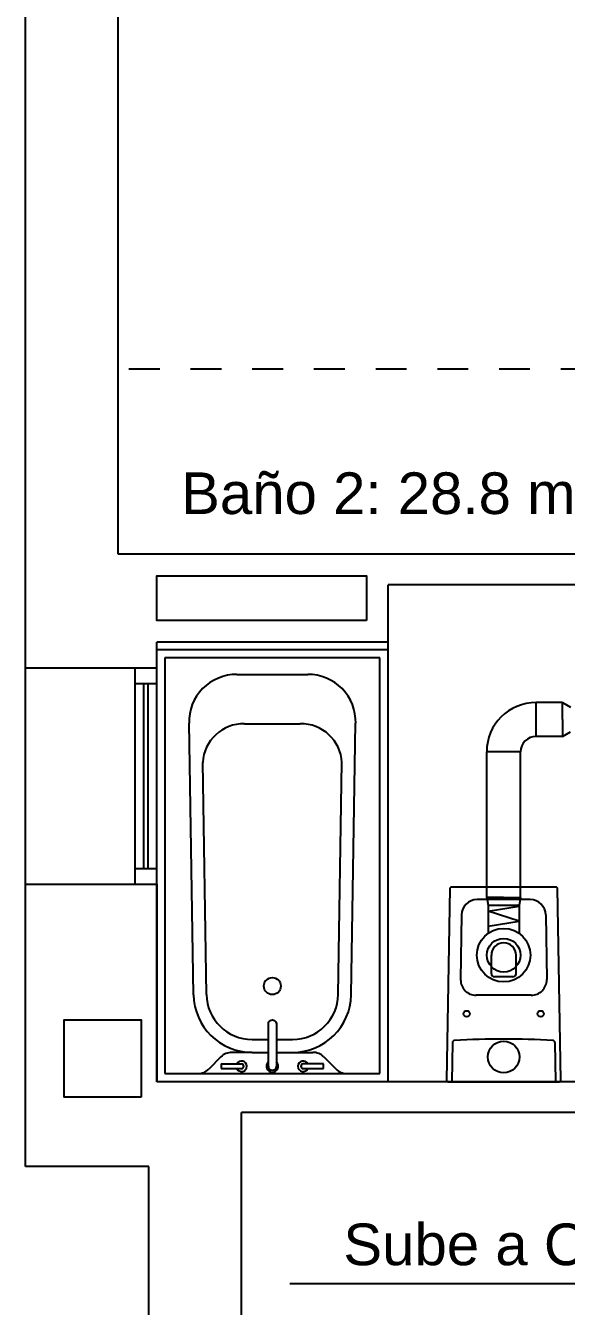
# Model space of a CAD drawing. Header units: millimetres. Extents: x 441156 to 441876, y 4514765 to 4515211.
# Drawn here: x 441306.497 to 441308.251, y 4514930.528 to 4514934.679 of the extents above; entities that cross this region are included whole.
import ezdxf
from ezdxf.enums import TextEntityAlignment as Align

# ---------------------------------------------------------------- set-up
doc = ezdxf.new("R2010")
doc.units = ezdxf.units.MM
doc.linetypes.add('CONTINUA', pattern=[0])
doc.linetypes.add('RAYITAS', pattern=[0.375, 0.25, -0.125])
for name, color, linetype in [('01_mono PRIMERA', 2, 'Continuous'), ('01_proyección', 4, 'RAYITAS'), ('01_textos', 7, 'Continuous')]:
    doc.layers.add(name, color=color, linetype=linetype)
doc.layers.add('Instalaciones_ventilación_extracción', color=86, linetype='Continuous', lineweight=25)
doc.styles.add('NIEVES2', font='sanss___.ttf')

# ---------------------------------------------------------------- blocks, each defined once
blk = doc.blocks.new('A$C11D349B9')
at = {"layer": '01_mono PRIMERA', "color": 254}
for p, q in [((1.433, 9.2947), (1.433, 13.6997)), ((1.733, 9.6647), (1.733, 12.8247)), ((4.1018, 9.6647), (1.733, 9.6647)), ((3.968, 9.5647), (2.608, 9.5647, 0)), ((2.608, 9.3797, 0), (2.608, 9.5647, 0)), ((2.608, 9.3797, 0), (1.858, 9.3797, 0)), ((1.858, 9.2947), (1.858, 9.3797, 0)), ((1.858, 7.9547), (1.858, 9.3547)), ((2.608, 9.3547), (1.858, 9.3547)), ((2.608, 9.3547), (2.608, 9.3797, 0)), ((2.608, 7.9547), (2.608, 9.3547)), ((2.582, 9.3287), (1.884, 9.3287)), ((1.884, 9.3287), (1.884, 7.9807)), ((2.582, 7.9807), (2.582, 9.3287)), ((1.858, 9.2947, 0), (1.433, 9.2947)), ((1.433, 8.5947), (1.433, 9.2947)), ((1.788, 8.5947), (1.788, 9.2947)), ((1.858, 8.5947), (1.858, 9.2947)), ((2.1183, 9.2747), (2.3476, 9.2747)), ((1.858, 9.2447), (1.788, 9.2447)), ((1.8159, 8.6447), (1.816, 9.2447)), ((1.8299, 8.6447), (1.83, 9.2447)), ((1.9773, 8.2366), (1.9629, 9.1165)), ((2.1426, 9.1147), (2.3234, 9.1147)), ((2.4887, 8.2366), (2.5031, 9.1165)), ((2.0192, 8.2375), (2.0072, 8.9892)), ((2.4467, 8.2375), (2.4587, 8.9892)), ((1.858, 8.6447), (1.788, 8.6447)), ((1.433, 7.6797), (1.433, 8.5947)), ((1.433, 8.5947), (1.858, 8.5947)), ((1.858, 8.5947), (1.858, 7.9547)), ((3.0693, 8.5447, 0), (2.8966, 8.5447, 0)), ((2.8466, 8.4955, 0), (2.8434, 8.2855, 0)), ((3.1193, 8.4955, 0), (3.1226, 8.2855, 0)), ((2.943, 8.3047, 0), (2.943, 8.3647, 0)), ((3.023, 8.3047, 0), (3.023, 8.3647, 0)), ((3.013, 8.2947, 0), (2.953, 8.2947, 0)), ((3.0726, 8.2347, 0), (2.8934, 8.2347, 0)), ((2.22, 8.0047), (2.22, 8.1424)), ((2.246, 8.1424), (2.246, 8.0047)), ((2.1672, 8.0917), (2.22, 8.0917)), ((2.246, 8.0917), (2.2987, 8.0917)), ((2.817, 8.0815, 0), (2.8149, 7.9546, 0)), ((3.149, 8.0815, 0), (3.1511, 7.9546, 0)), ((2.0663, 8.035), (2.0266, 7.9953)), ((2.1672, 8.0497), (2.1016, 8.0497)), ((2.1672, 8.0497), (2.22, 8.0497)), ((2.246, 8.0497), (2.2987, 8.0497)), ((2.2987, 8.0497), (2.3643, 8.0497)), ((2.3996, 8.0351), (2.4394, 7.9953)), ((1.884, 7.9807), (2.582, 7.9807)), ((2.067, 8.0122), (2.133, 8.0122)), ((2.067, 8.0122), (2.067, 7.9972)), ((2.067, 7.9972), (2.133, 7.9972)), ((2.399, 8.0122), (2.333, 8.0122)), ((2.333, 7.9972), (2.399, 7.9972)), ((2.399, 7.9972), (2.399, 8.0122)), ((3.968, 7.9547, 0), (1.858, 7.9547, 0)), ((2.608, 7.9547), (1.858, 7.9547)), ((2.133, 5.0547), (2.133, 7.8547)), ((5.3828, 7.8547, 0), (2.133, 7.8547, 0)), ((1.833, 7.6797), (1.433, 7.6797)), ((1.833, 4.6297), (1.833, 7.6797))]:
    blk.add_line(p, q, dxfattribs=at)
for points in [[(2.538, 9.4497), (1.858, 9.4497), (1.858, 9.5947), (2.538, 9.5947)], [(1.808, 7.9047), (1.558, 7.9047), (1.558, 8.1547), (1.808, 8.1547), (1.808, 7.9047)]]:
    blk.add_lwpolyline(points, close=True, dxfattribs=at)
at = {"layer": '01_mono PRIMERA', "color": 254, "elevation": 0, "flags": 128}
blk.add_lwpolyline([(3.164, 7.9547, 0.414214), (3.168, 7.9587), (3.168, 7.9597), (3.158, 8.5804, 0.436396), (3.154, 8.5847), (2.812, 8.5847, 0.436396), (2.808, 8.5804), (2.798, 7.9597), (2.798, 7.9587, 0.414214), (2.802, 7.9547)], format="xyb", close=True, dxfattribs=at)
at = {"layer": '01_mono PRIMERA', "color": 254}
for centre, radius in [((2.233, 8.2647), 0.0275), ((2.8632, 8.1747, 0), 0.01), ((3.103, 8.1747, 0), 0.01), ((2.983, 8.0347, 0), 0.051)]:
    blk.add_circle(centre, radius, dxfattribs=at)
for centre, radius, start, end in [((2.1165, 9.121), 0.1537, 89.317, 181.6763), ((2.3495, 9.121), 0.1537, 358.3237, 90.683), ((2.1394, 8.9824), 0.1323, 88.598, 177.0747), ((2.3266, 8.9824), 0.1323, 2.9253, 91.402), ((2.8966, 8.4947, 0), 0.05, 90, 179.076), ((3.0693, 8.4947, 0), 0.05, 0.924, 90), ((2.983, 8.3647, 0), 0.04, 0, 180), ((2.953, 8.3047, 0), 0.01, 180, 270), ((3.013, 8.3047, 0), 0.01, 270, 0), ((2.8934, 8.2847, 0), 0.05, 179.076, 270), ((3.0726, 8.2847, 0), 0.05, 270, 0.924), ((2.1672, 8.2396), 0.1899, 180.9132, 270), ((2.1672, 8.2397), 0.148, 180.8545, 270), ((2.2987, 8.2397), 0.148, 270, 359.079), ((2.2987, 8.2397), 0.19, 270, 359.0249), ((2.8239, 8.0814, 0), 0.007, 93.0641, 179.076), ((2.983, 5.1105, 0), 2.9822, 86.9359, 93.0641), ((3.142, 8.0814, 0), 0.007, 0.924, 86.9359), ((2.1016, 7.9997), 0.05, 90, 135), ((2.133, 8.0047), 0.017, 206.179, 153.821), ((2.233, 8.0047), 0.019, 133.1736, 46.8264), ((2.333, 8.0047), 0.017, 26.179, 333.821), ((2.3643, 7.9997), 0.05, 45.1537, 90), ((1.9912, 8.0307), 0.05, 270, 314.9968), ((2.133, 8.0047), 0.0075, 270, 90), ((2.233, 8.0047), 0.013, 180, 0), ((2.333, 8.0047), 0.0075, 90, 270), ((2.4748, 8.0307), 0.05, 224.9908, 270)]:
    blk.add_arc(centre, radius, start, end, dxfattribs=at)
at = {"layer": '01_mono PRIMERA', "color": 254, "extrusion": (0, 0, -1)}
blk.add_ellipse((2.233, 8.1424), major_axis=(-0.013, 0), ratio=0.955769, start_param=0, end_param=3.141593, dxfattribs=at)
at = {"layer": '01_proyección', "color": 120, "ltscale": 0.25}
blk.add_line((4.068, 10.2647), (1.733, 10.2647), dxfattribs=at)

msp = doc.modelspace()

# ---------------------------------------------------------------- linework, layer by layer
at = {"layer": '01_textos'}
msp.add_line((441308.88494577, 4514930.60084663, 0.00000544), (441307.35398698, 4514930.60084663, 0.00000544), dxfattribs=at)
at = {"layer": 'Instalaciones_ventilación_extracción'}
for p, q in [((441308.23761265, 4514932.48544353, 0.0000052), (441308.15215567, 4514932.48544353, 0.00000404)), ((441308.15215567, 4514932.37544353, 0.00000404), (441308.15215567, 4514932.48544353, 0.00000404)), ((441308.23761265, 4514932.43044353, 0.0000052), (441308.23761265, 4514932.48544353, 0.0000052)), ((441308.23761265, 4514932.48544353, 0.0000052), (441308.2634434, 4514932.47044353, 0.0000052)), ((441308.23761265, 4514932.43044353, 0.0000052), (441308.23761265, 4514932.37544353, 0.0000052)), ((441308.23761265, 4514932.37544353, 0.0000052), (441308.15215567, 4514932.37544353, 0.00000404)), ((441308.23761265, 4514932.37544353, 0.0000052), (441308.2634434, 4514932.39044353, 0.0000052)), ((441307.99215567, 4514931.85355397, 0.00000404), (441307.99215567, 4514932.32544353, 0.00000404)), ((441308.10215567, 4514932.32544353, 0.00000404), (441307.99215567, 4514932.32544353, 0.00000404)), ((441308.10215567, 4514931.85355397, 0.00000404), (441308.10215567, 4514932.32544353, 0.00000404)), ((441308.04715567, 4514931.85355397, 0.00000404), (441307.99215567, 4514931.85355397, 0.00000404)), ((441307.99215567, 4514931.85355397, 0.00000404), (441307.99715567, 4514931.82791111, 0.00000404)), ((441307.99715567, 4514931.82791111, 0.00000404), (441308.09715567, 4514931.82791111, 0.00000404)), ((441307.99715567, 4514931.82791111, 0.00000404), (441307.99715567, 4514931.7371658, 0.00000404)), ((441307.99715567, 4514931.8091349, 0.00000404), (441308.09715567, 4514931.82555121, 0.00000404)), ((441308.04715567, 4514931.85355397, 0.00000404), (441308.10215567, 4514931.85355397, 0.00000404)), ((441308.09715567, 4514931.82555121, 0.00000404), (441308.09110265, 4514931.82791111, 0.00000404)), ((441308.10215567, 4514931.85355397, 0.00000404), (441308.09715567, 4514931.82791111, 0.00000404)), ((441308.09715567, 4514931.82791111, 0.00000404), (441308.09715567, 4514931.7371658, 0.00000404)), ((441308.09715567, 4514931.77630653, 0.00000404), (441307.99715567, 4514931.8091349, 0.00000404)), ((441307.99715567, 4514931.75989022, 0.00000404), (441308.09715567, 4514931.77630653, 0.00000404))]:
    msp.add_line(p, q, dxfattribs=at)
for radius in [0.08679792, 0.05461261]:
    msp.add_circle((441308.04715567, 4514931.66621597, 0.00000404), radius, dxfattribs=at)
for radius in [0.16, 0.05]:
    msp.add_arc((441308.15215567, 4514932.32544353, 0.00000404), radius, 90, 180, dxfattribs=at)

# ---------------------------------------------------------------- block references
at = {"layer": '01_mono PRIMERA', "color": 254, "linetype": 'CONTINUA'}
msp.add_blockref('A$C11D349B9', (441305.06417324, 4514923.30153799, 0.0000052), dxfattribs=at)

# ---------------------------------------------------------------- texts
at = {"layer": '01_textos', "style": 'NIEVES2'}
msp.add_text('Baño 2: 28.8 m3/h', height=0.135, rotation=0.00000008, dxfattribs=at).set_placement((441307.77172596, 4514933.09624431, 0.00004749), align=Align.CENTER)
msp.add_text('Sube a Cubierta', height=0.135, rotation=359.99999992, dxfattribs=at).set_placement((441307.52734795, 4514930.66140208, 0.00000544))

doc.saveas('drawing.dxf')
